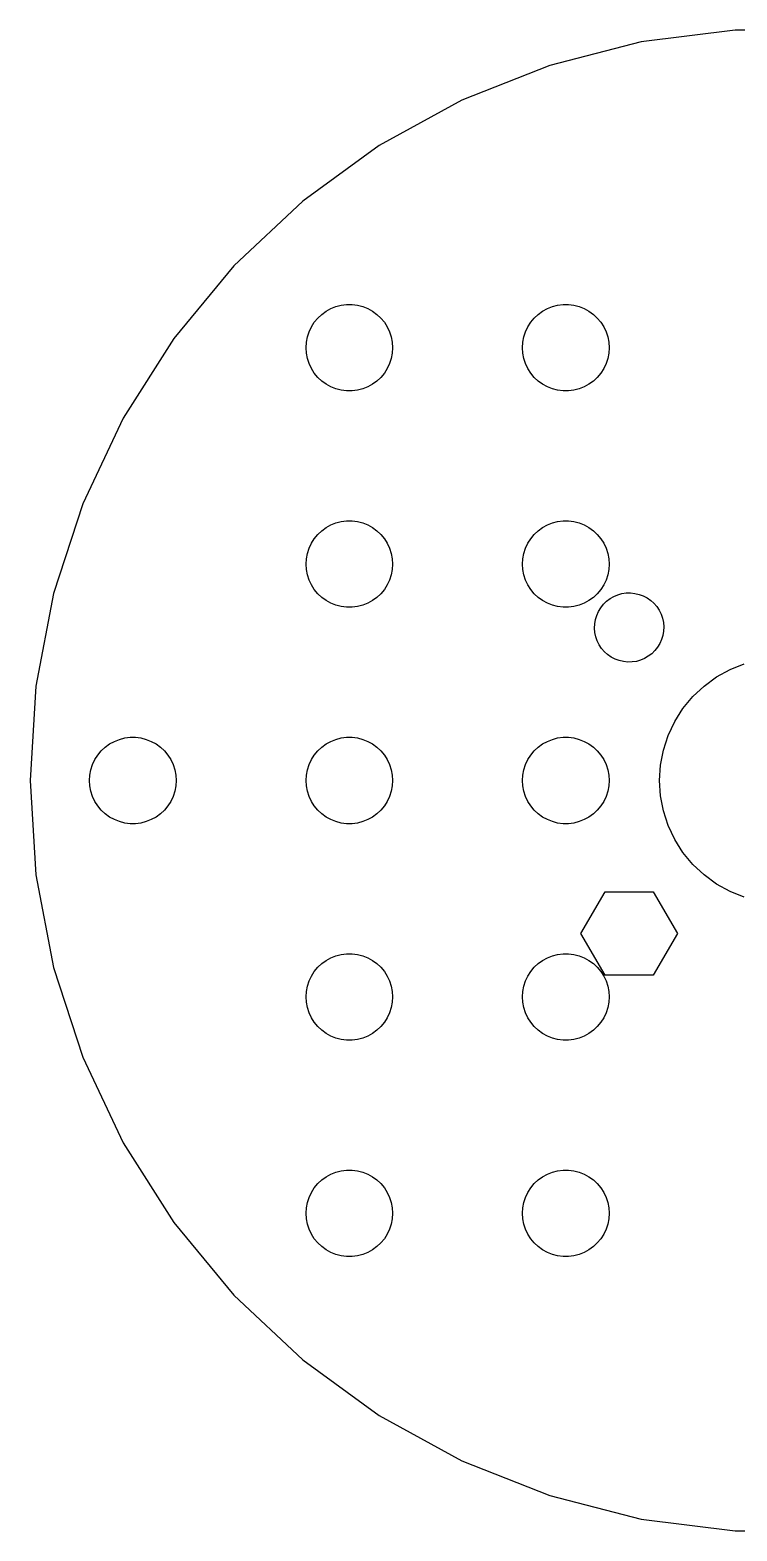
# Model space of a CAD drawing. Header units: metres. Extents: x -52 to 52, y -52 to 272.
# Drawn here: x -52.1 to -3.1, y -52 to 52 of the extents above; entities that cross this region are included whole.
import ezdxf

# ---------------------------------------------------------------- set-up
doc = ezdxf.new("R2010")
doc.units = ezdxf.units.M

msp = doc.modelspace()

# ---------------------------------------------------------------- linework, layer by layer
for p, q in [((-3.27295, 52.0221), (-9.76724, 51.2017)), ((3.27295, 52.0221), (-3.27295, 52.0221)), ((-9.76724, 51.2017), (-16.1075, 49.5738)), ((-16.1075, 49.5738), (-22.1937, 47.1641)), ((-22.1937, 47.1641), (-27.93, 44.0106)), ((-27.93, 44.0106), (-33.2257, 40.163)), ((-33.2257, 40.163), (-37.9975, 35.682)), ((-37.9975, 35.682), (-42.17, 30.6383)), ((-32.1869, 32.0536), (-31.9123, 32.3115)), ((-31.9123, 32.3115), (-31.6075, 32.533)), ((-31.6075, 32.533), (-31.2773, 32.7145)), ((-31.2773, 32.7145), (-30.927, 32.8532)), ((-30.927, 32.8532), (-30.5621, 32.9469)), ((-30.5621, 32.9469), (-30.1884, 32.9941)), ((-30.1884, 32.9941), (-29.8116, 32.9941)), ((-29.8116, 32.9941), (-29.4379, 32.9469)), ((-29.4379, 32.9469), (-29.0729, 32.8532)), ((-29.0729, 32.8532), (-28.7227, 32.7145)), ((-28.7227, 32.7145), (-28.3925, 32.533)), ((-28.3925, 32.533), (-28.0877, 32.3115)), ((-28.0877, 32.3115), (-27.8131, 32.0536)), ((-17.1869, 32.0536), (-16.9123, 32.3115)), ((-16.9123, 32.3115), (-16.6075, 32.533)), ((-16.6075, 32.533), (-16.2773, 32.7145)), ((-16.2773, 32.7145), (-15.927, 32.8532)), ((-15.927, 32.8532), (-15.5621, 32.9469)), ((-15.5621, 32.9469), (-15.1884, 32.9941)), ((-15.1884, 32.9941), (-14.8116, 32.9941)), ((-14.8116, 32.9941), (-14.4379, 32.9469)), ((-14.4379, 32.9469), (-14.0729, 32.8532)), ((-14.0729, 32.8532), (-13.7227, 32.7145)), ((-13.7227, 32.7145), (-13.3925, 32.533)), ((-13.3925, 32.533), (-13.0877, 32.3115)), ((-13.0877, 32.3115), (-12.8131, 32.0536)), ((-32.7893, 31.1044), (-32.6289, 31.4453)), ((-32.6289, 31.4453), (-32.427, 31.7634)), ((-32.427, 31.7634), (-32.1869, 32.0536)), ((-27.8131, 32.0536), (-27.5729, 31.7634)), ((-27.5729, 31.7634), (-27.3711, 31.4453)), ((-27.3711, 31.4453), (-27.2107, 31.1044)), ((-17.7893, 31.1044), (-17.6289, 31.4453)), ((-17.6289, 31.4453), (-17.427, 31.7634)), ((-17.427, 31.7634), (-17.1869, 32.0536)), ((-12.8131, 32.0536), (-12.5729, 31.7634)), ((-12.5729, 31.7634), (-12.3711, 31.4453)), ((-12.3711, 31.4453), (-12.2107, 31.1044)), ((-42.17, 30.6383), (-45.6775, 25.1114)), ((-33, 30), (-32.9763, 30.376)), ((-32.9763, 30.376), (-32.9057, 30.7461)), ((-32.9057, 30.7461), (-32.7893, 31.1044)), ((-27.2107, 31.1044), (-27.0942, 30.7461)), ((-27.0942, 30.7461), (-27.0237, 30.376)), ((-27.0237, 30.376), (-27, 30)), ((-18, 30), (-17.9763, 30.376)), ((-17.9763, 30.376), (-17.9057, 30.7461)), ((-17.9057, 30.7461), (-17.7893, 31.1044)), ((-12.2107, 31.1044), (-12.0942, 30.7461)), ((-12.0942, 30.7461), (-12.0237, 30.376)), ((-12.0237, 30.376), (-12, 30)), ((-32.9763, 29.624), (-33, 30)), ((-32.9057, 29.2539), (-32.9763, 29.624)), ((-32.7893, 28.8956), (-32.9057, 29.2539)), ((-27.0942, 29.2539), (-27.2107, 28.8956)), ((-27.0237, 29.624), (-27.0942, 29.2539)), ((-27, 30), (-27.0237, 29.624)), ((-17.9763, 29.624), (-18, 30)), ((-17.9057, 29.2539), (-17.9763, 29.624)), ((-17.7893, 28.8956), (-17.9057, 29.2539)), ((-12.0942, 29.2539), (-12.2107, 28.8956)), ((-12.0237, 29.624), (-12.0942, 29.2539)), ((-12, 30), (-12.0237, 29.624)), ((-32.6289, 28.5547), (-32.7893, 28.8956)), ((-32.427, 28.2366), (-32.6289, 28.5547)), ((-32.1869, 27.9464), (-32.427, 28.2366)), ((-27.5729, 28.2366), (-27.8131, 27.9464)), ((-27.3711, 28.5547), (-27.5729, 28.2366)), ((-27.2107, 28.8956), (-27.3711, 28.5547)), ((-17.6289, 28.5547), (-17.7893, 28.8956)), ((-17.427, 28.2366), (-17.6289, 28.5547)), ((-17.1869, 27.9464), (-17.427, 28.2366)), ((-12.5729, 28.2366), (-12.8131, 27.9464)), ((-12.3711, 28.5547), (-12.5729, 28.2366)), ((-12.2107, 28.8956), (-12.3711, 28.5547)), ((-31.9123, 27.6884), (-32.1869, 27.9464)), ((-31.6075, 27.467), (-31.9123, 27.6884)), ((-31.2773, 27.2855), (-31.6075, 27.467)), ((-30.927, 27.1468), (-31.2773, 27.2855)), ((-30.5621, 27.0531), (-30.927, 27.1468)), ((-30.1884, 27.0059), (-30.5621, 27.0531)), ((-29.4379, 27.0531), (-29.8116, 27.0059)), ((-29.0729, 27.1468), (-29.4379, 27.0531)), ((-28.7227, 27.2855), (-29.0729, 27.1468)), ((-28.3925, 27.467), (-28.7227, 27.2855)), ((-28.0877, 27.6884), (-28.3925, 27.467)), ((-27.8131, 27.9464), (-28.0877, 27.6884)), ((-16.9123, 27.6884), (-17.1869, 27.9464)), ((-16.6075, 27.467), (-16.9123, 27.6884)), ((-16.2773, 27.2855), (-16.6075, 27.467)), ((-15.927, 27.1468), (-16.2773, 27.2855)), ((-15.5621, 27.0531), (-15.927, 27.1468)), ((-15.1884, 27.0059), (-15.5621, 27.0531)), ((-14.4379, 27.0531), (-14.8116, 27.0059)), ((-14.0729, 27.1468), (-14.4379, 27.0531)), ((-13.7227, 27.2855), (-14.0729, 27.1468)), ((-13.3925, 27.467), (-13.7227, 27.2855)), ((-13.0877, 27.6884), (-13.3925, 27.467)), ((-12.8131, 27.9464), (-13.0877, 27.6884)), ((-29.8116, 27.0059), (-30.1884, 27.0059)), ((-14.8116, 27.0059), (-15.1884, 27.0059)), ((-45.6775, 25.1114), (-48.4646, 19.1885)), ((-48.4646, 19.1885), (-50.4874, 12.963)), ((-31.6075, 17.533), (-31.2773, 17.7145)), ((-31.2773, 17.7145), (-30.927, 17.8532)), ((-30.927, 17.8532), (-30.5621, 17.9469)), ((-30.5621, 17.9469), (-30.1884, 17.9941)), ((-30.1884, 17.9941), (-29.8116, 17.9941)), ((-29.8116, 17.9941), (-29.4379, 17.9469)), ((-29.4379, 17.9469), (-29.0729, 17.8532)), ((-29.0729, 17.8532), (-28.7227, 17.7145)), ((-28.7227, 17.7145), (-28.3925, 17.533)), ((-16.6075, 17.533), (-16.2773, 17.7145)), ((-16.2773, 17.7145), (-15.927, 17.8532)), ((-15.927, 17.8532), (-15.5621, 17.9469)), ((-15.5621, 17.9469), (-15.1884, 17.9941)), ((-15.1884, 17.9941), (-14.8116, 17.9941)), ((-14.8116, 17.9941), (-14.4379, 17.9469)), ((-14.4379, 17.9469), (-14.0729, 17.8532)), ((-14.0729, 17.8532), (-13.7227, 17.7145)), ((-13.7227, 17.7145), (-13.3925, 17.533)), ((-32.6289, 16.4453), (-32.427, 16.7634)), ((-32.427, 16.7634), (-32.1869, 17.0536)), ((-32.1869, 17.0536), (-31.9123, 17.3115)), ((-31.9123, 17.3115), (-31.6075, 17.533)), ((-28.3925, 17.533), (-28.0877, 17.3115)), ((-28.0877, 17.3115), (-27.8131, 17.0536)), ((-27.8131, 17.0536), (-27.5729, 16.7634)), ((-27.5729, 16.7634), (-27.3711, 16.4453)), ((-17.6289, 16.4453), (-17.427, 16.7634)), ((-17.427, 16.7634), (-17.1869, 17.0536)), ((-17.1869, 17.0536), (-16.9123, 17.3115)), ((-16.9123, 17.3115), (-16.6075, 17.533)), ((-13.3925, 17.533), (-13.0877, 17.3115)), ((-13.0877, 17.3115), (-12.8131, 17.0536)), ((-12.8131, 17.0536), (-12.5729, 16.7634)), ((-12.5729, 16.7634), (-12.3711, 16.4453)), ((-32.9763, 15.376), (-32.9057, 15.7461)), ((-32.9057, 15.7461), (-32.7893, 16.1044)), ((-32.7893, 16.1044), (-32.6289, 16.4453)), ((-27.3711, 16.4453), (-27.2107, 16.1044)), ((-27.2107, 16.1044), (-27.0942, 15.7461)), ((-27.0942, 15.7461), (-27.0237, 15.376)), ((-17.9763, 15.376), (-17.9057, 15.7461)), ((-17.9057, 15.7461), (-17.7893, 16.1044)), ((-17.7893, 16.1044), (-17.6289, 16.4453)), ((-12.3711, 16.4453), (-12.2107, 16.1044)), ((-12.2107, 16.1044), (-12.0942, 15.7461)), ((-12.0942, 15.7461), (-12.0237, 15.376)), ((-33, 15), (-32.9763, 15.376)), ((-32.9763, 14.624), (-33, 15)), ((-32.9057, 14.2539), (-32.9763, 14.624)), ((-27.0237, 14.624), (-27.0942, 14.2539)), ((-27.0237, 15.376), (-27, 15)), ((-27, 15), (-27.0237, 14.624)), ((-18, 15), (-17.9763, 15.376)), ((-17.9763, 14.624), (-18, 15)), ((-17.9057, 14.2539), (-17.9763, 14.624)), ((-12.0237, 14.624), (-12.0942, 14.2539)), ((-12.0237, 15.376), (-12, 15)), ((-12, 15), (-12.0237, 14.624)), ((-32.7893, 13.8956), (-32.9057, 14.2539)), ((-32.6289, 13.5547), (-32.7893, 13.8956)), ((-32.427, 13.2366), (-32.6289, 13.5547)), ((-27.3711, 13.5547), (-27.5729, 13.2366)), ((-27.2107, 13.8956), (-27.3711, 13.5547)), ((-27.0942, 14.2539), (-27.2107, 13.8956)), ((-17.7893, 13.8956), (-17.9057, 14.2539)), ((-17.6289, 13.5547), (-17.7893, 13.8956)), ((-17.427, 13.2366), (-17.6289, 13.5547)), ((-12.3711, 13.5547), (-12.5729, 13.2366)), ((-12.2107, 13.8956), (-12.3711, 13.5547)), ((-12.0942, 14.2539), (-12.2107, 13.8956)), ((-50.4874, 12.963), (-51.714, 6.53299)), ((-32.1869, 12.9464), (-32.427, 13.2366)), ((-31.9123, 12.6884), (-32.1869, 12.9464)), ((-31.6075, 12.467), (-31.9123, 12.6884)), ((-28.0877, 12.6884), (-28.3925, 12.467)), ((-27.8131, 12.9464), (-28.0877, 12.6884)), ((-27.5729, 13.2366), (-27.8131, 12.9464)), ((-17.1869, 12.9464), (-17.427, 13.2366)), ((-16.9123, 12.6884), (-17.1869, 12.9464)), ((-16.6075, 12.467), (-16.9123, 12.6884)), ((-13.0877, 12.6884), (-13.3925, 12.467)), ((-12.8131, 12.9464), (-13.0877, 12.6884)), ((-12.5729, 13.2366), (-12.8131, 12.9464)), ((-12.1752, 12.4238), (-11.9351, 12.606)), ((-11.9351, 12.606), (-11.6741, 12.7567)), ((-11.6741, 12.7567), (-11.3963, 12.8735)), ((-11.3963, 12.8735), (-11.106, 12.9545)), ((-11.106, 12.9545), (-10.8078, 12.9986)), ((-10.8078, 12.9986), (-10.5065, 13.0049)), ((-10.5065, 13.0049), (-10.2067, 12.9734)), ((-10.2067, 12.9734), (-9.91331, 12.9046)), ((-9.91331, 12.9046), (-9.63083, 12.7995)), ((-9.63083, 12.7995), (-9.36372, 12.6599)), ((-9.36372, 12.6599), (-9.11624, 12.4879)), ((-9.11624, 12.4879), (-8.89226, 12.2862)), ((-31.2773, 12.2855), (-31.6075, 12.467)), ((-30.927, 12.1468), (-31.2773, 12.2855)), ((-30.5621, 12.0531), (-30.927, 12.1468)), ((-30.1884, 12.0059), (-30.5621, 12.0531)), ((-29.8116, 12.0059), (-30.1884, 12.0059)), ((-29.4379, 12.0531), (-29.8116, 12.0059)), ((-29.0729, 12.1468), (-29.4379, 12.0531)), ((-28.7227, 12.2855), (-29.0729, 12.1468)), ((-28.3925, 12.467), (-28.7227, 12.2855)), ((-16.2773, 12.2855), (-16.6075, 12.467)), ((-15.927, 12.1468), (-16.2773, 12.2855)), ((-15.5621, 12.0531), (-15.927, 12.1468)), ((-15.1884, 12.0059), (-15.5621, 12.0531)), ((-14.8116, 12.0059), (-15.1884, 12.0059)), ((-14.4379, 12.0531), (-14.8116, 12.0059)), ((-14.0729, 12.1468), (-14.4379, 12.0531)), ((-13.7227, 12.2855), (-14.0729, 12.1468)), ((-13.3925, 12.467), (-13.7227, 12.2855)), ((-12.8565, 11.4436), (-12.7339, 11.7189)), ((-12.7339, 11.7189), (-12.5777, 11.9767)), ((-12.5777, 11.9767), (-12.3905, 12.2129)), ((-12.3905, 12.2129), (-12.1752, 12.4238)), ((-8.89226, 12.2862), (-8.69533, 12.058)), ((-8.69533, 12.058), (-8.52853, 11.807)), ((-8.52853, 11.807), (-8.39452, 11.537)), ((-8.39452, 11.537), (-8.29539, 11.2524)), ((-13.0065, 10.5567), (-12.9939, 10.8579)), ((-12.9812, 10.2564), (-13.0065, 10.5567)), ((-12.9939, 10.8579), (-12.9436, 11.155)), ((-12.9436, 11.155), (-12.8565, 11.4436)), ((-8.29539, 11.2524), (-8.23274, 10.9576)), ((-8.23274, 10.9576), (-8.20752, 10.6573)), ((-8.20752, 10.6573), (-8.22014, 10.3561)), ((-12.9186, 9.96158), (-12.9812, 10.2564)), ((-12.8195, 9.67696), (-12.9186, 9.96158)), ((-12.6855, 9.407), (-12.8195, 9.67696)), ((-12.5187, 9.15596), (-12.6855, 9.407)), ((-8.4801, 9.49509), (-8.63623, 9.23727)), ((-8.35751, 9.77042), (-8.4801, 9.49509)), ((-8.2704, 10.0589), (-8.35751, 9.77042)), ((-8.22014, 10.3561), (-8.2704, 10.0589)), ((-12.3217, 8.9278), (-12.5187, 9.15596)), ((-12.0977, 8.72614), (-12.3217, 8.9278)), ((-11.8503, 8.55412), (-12.0977, 8.72614)), ((-11.5832, 8.41449), (-11.8503, 8.55412)), ((-11.3007, 8.30943), (-11.5832, 8.41449)), ((-9.81772, 8.34048), (-10.108, 8.25945)), ((-9.53987, 8.45729), (-9.81772, 8.34048)), ((-9.27885, 8.60799), (-9.53987, 8.45729)), ((-9.03879, 8.79021), (-9.27885, 8.60799)), ((-8.82344, 9.00108), (-9.03879, 8.79021)), ((-8.63623, 9.23727), (-8.82344, 9.00108)), ((-11.0072, 8.2406), (-11.3007, 8.30943)), ((-10.7075, 8.20909), (-11.0072, 8.2406)), ((-10.4062, 8.21541), (-10.7075, 8.20909)), ((-10.108, 8.25945), (-10.4062, 8.21541)), ((-4.55452, 7.17677), (-3.61911, 7.69102)), ((-3.61911, 7.69102), (-2.62663, 8.08397)), ((-51.714, 6.53299), (-52.125, 0)), ((-6.19623, 5.81865), (-5.41809, 6.54936)), ((-5.41809, 6.54936), (-4.55452, 7.17677)), ((-6.87663, 4.99617), (-6.19623, 5.81865)), ((-7.44859, 4.09489), (-6.87663, 4.99617)), ((-8.23296, 2.11386), (-7.90309, 3.12904)), ((-7.90309, 3.12904), (-7.44859, 4.09489)), ((-47.1869, 2.05363), (-46.9123, 2.31154)), ((-46.9123, 2.31154), (-46.6075, 2.53297)), ((-46.6075, 2.53297), (-46.2773, 2.71448)), ((-46.2773, 2.71448), (-45.927, 2.85316)), ((-45.927, 2.85316), (-45.5621, 2.94685)), ((-45.5621, 2.94685), (-45.1884, 2.99408)), ((-45.1884, 2.99408), (-44.8116, 2.99408)), ((-44.8116, 2.99408), (-44.4379, 2.94685)), ((-44.4379, 2.94685), (-44.0729, 2.85316)), ((-44.0729, 2.85316), (-43.7227, 2.71448)), ((-43.7227, 2.71448), (-43.3925, 2.53297)), ((-43.3925, 2.53297), (-43.0877, 2.31154)), ((-43.0877, 2.31154), (-42.8131, 2.05363)), ((-32.1869, 2.05363), (-31.9123, 2.31154)), ((-31.9123, 2.31154), (-31.6075, 2.53297)), ((-31.6075, 2.53297), (-31.2773, 2.71448)), ((-31.2773, 2.71448), (-30.927, 2.85316)), ((-30.927, 2.85316), (-30.5621, 2.94685)), ((-30.5621, 2.94685), (-30.1884, 2.99408)), ((-30.1884, 2.99408), (-29.8116, 2.99408)), ((-29.8116, 2.99408), (-29.4379, 2.94685)), ((-29.4379, 2.94685), (-29.0729, 2.85316)), ((-29.0729, 2.85316), (-28.7227, 2.71448)), ((-28.7227, 2.71448), (-28.3925, 2.53297)), ((-28.3925, 2.53297), (-28.0877, 2.31154)), ((-28.0877, 2.31154), (-27.8131, 2.05363)), ((-17.1869, 2.05363), (-16.9123, 2.31154)), ((-16.9123, 2.31154), (-16.6075, 2.53297)), ((-16.6075, 2.53297), (-16.2773, 2.71448)), ((-16.2773, 2.71448), (-15.927, 2.85316)), ((-15.927, 2.85316), (-15.5621, 2.94685)), ((-15.5621, 2.94685), (-15.1884, 2.99408)), ((-15.1884, 2.99408), (-14.8116, 2.99408)), ((-14.8116, 2.99408), (-14.4379, 2.94685)), ((-14.4379, 2.94685), (-14.0729, 2.85316)), ((-14.0729, 2.85316), (-13.7227, 2.71448)), ((-13.7227, 2.71448), (-13.3925, 2.53297)), ((-13.3925, 2.53297), (-13.0877, 2.31154)), ((-13.0877, 2.31154), (-12.8131, 2.05363)), ((-8.43297, 1.06532), (-8.23296, 2.11386)), ((-47.9057, 0.746063), (-47.7893, 1.10437)), ((-47.7893, 1.10437), (-47.6289, 1.44525)), ((-47.6289, 1.44525), (-47.427, 1.76335)), ((-47.427, 1.76335), (-47.1869, 2.05363)), ((-42.8131, 2.05363), (-42.5729, 1.76335)), ((-42.5729, 1.76335), (-42.3711, 1.44525)), ((-42.3711, 1.44525), (-42.2107, 1.10437)), ((-42.2107, 1.10437), (-42.0942, 0.746063)), ((-32.9057, 0.746063), (-32.7893, 1.10437)), ((-32.7893, 1.10437), (-32.6289, 1.44525)), ((-32.6289, 1.44525), (-32.427, 1.76335)), ((-32.427, 1.76335), (-32.1869, 2.05363)), ((-27.8131, 2.05363), (-27.5729, 1.76335)), ((-27.5729, 1.76335), (-27.3711, 1.44525)), ((-27.3711, 1.44525), (-27.2107, 1.10437)), ((-27.2107, 1.10437), (-27.0942, 0.746063)), ((-17.9057, 0.746063), (-17.7893, 1.10437)), ((-17.7893, 1.10437), (-17.6289, 1.44525)), ((-17.6289, 1.44525), (-17.427, 1.76335)), ((-17.427, 1.76335), (-17.1869, 2.05363)), ((-12.8131, 2.05363), (-12.5729, 1.76335)), ((-12.5729, 1.76335), (-12.3711, 1.44525)), ((-12.3711, 1.44525), (-12.2107, 1.10437)), ((-12.2107, 1.10437), (-12.0942, 0.746063)), ((-8.5, 0), (-8.43297, 1.06532)), ((-52.125, 0), (-51.714, -6.53299)), ((-48, 0), (-47.9763, 0.375992)), ((-47.9763, -0.375992), (-48, 0)), ((-47.9763, 0.375992), (-47.9057, 0.746063)), ((-42.0942, 0.746063), (-42.0237, 0.375992)), ((-42.0237, 0.375992), (-42, 0)), ((-42, 0), (-42.0237, -0.375992)), ((-33, 0), (-32.9763, 0.375992)), ((-32.9763, -0.375992), (-33, 0)), ((-32.9763, 0.375992), (-32.9057, 0.746063)), ((-27.0942, 0.746063), (-27.0237, 0.375992)), ((-27.0237, 0.375992), (-27, 0)), ((-27, 0), (-27.0237, -0.375992)), ((-18, 0), (-17.9763, 0.375992)), ((-17.9763, -0.375992), (-18, 0)), ((-17.9763, 0.375992), (-17.9057, 0.746063)), ((-12.0942, 0.746063), (-12.0237, 0.375992)), ((-12.0237, 0.375992), (-12, 0)), ((-12, 0), (-12.0237, -0.375992)), ((-8.43297, -1.06532), (-8.5, 0)), ((-47.9057, -0.746063), (-47.9763, -0.375992)), ((-47.7893, -1.10437), (-47.9057, -0.746063)), ((-42.0942, -0.746063), (-42.2107, -1.10437)), ((-42.0237, -0.375992), (-42.0942, -0.746063)), ((-32.9057, -0.746063), (-32.9763, -0.375992)), ((-32.7893, -1.10437), (-32.9057, -0.746063)), ((-27.0942, -0.746063), (-27.2107, -1.10437)), ((-27.0237, -0.375992), (-27.0942, -0.746063)), ((-17.9057, -0.746063), (-17.9763, -0.375992)), ((-17.7893, -1.10437), (-17.9057, -0.746063)), ((-12.0942, -0.746063), (-12.2107, -1.10437)), ((-12.0237, -0.375992), (-12.0942, -0.746063)), ((-47.6289, -1.44525), (-47.7893, -1.10437)), ((-47.427, -1.76335), (-47.6289, -1.44525)), ((-47.1869, -2.05363), (-47.427, -1.76335)), ((-46.9123, -2.31154), (-47.1869, -2.05363)), ((-42.8131, -2.05363), (-43.0877, -2.31154)), ((-42.5729, -1.76335), (-42.8131, -2.05363)), ((-42.3711, -1.44525), (-42.5729, -1.76335)), ((-42.2107, -1.10437), (-42.3711, -1.44525)), ((-32.6289, -1.44525), (-32.7893, -1.10437)), ((-32.427, -1.76335), (-32.6289, -1.44525)), ((-32.1869, -2.05363), (-32.427, -1.76335)), ((-31.9123, -2.31154), (-32.1869, -2.05363)), ((-27.8131, -2.05363), (-28.0877, -2.31154)), ((-27.5729, -1.76335), (-27.8131, -2.05363)), ((-27.3711, -1.44525), (-27.5729, -1.76335)), ((-27.2107, -1.10437), (-27.3711, -1.44525)), ((-17.6289, -1.44525), (-17.7893, -1.10437)), ((-17.427, -1.76335), (-17.6289, -1.44525)), ((-17.1869, -2.05363), (-17.427, -1.76335)), ((-16.9123, -2.31154), (-17.1869, -2.05363)), ((-12.8131, -2.05363), (-13.0877, -2.31154)), ((-12.5729, -1.76335), (-12.8131, -2.05363)), ((-12.3711, -1.44525), (-12.5729, -1.76335)), ((-12.2107, -1.10437), (-12.3711, -1.44525)), ((-8.23296, -2.11386), (-8.43297, -1.06532)), ((-46.6075, -2.53297), (-46.9123, -2.31154)), ((-46.2773, -2.71448), (-46.6075, -2.53297)), ((-45.927, -2.85316), (-46.2773, -2.71448)), ((-45.5621, -2.94685), (-45.927, -2.85316)), ((-45.1884, -2.99408), (-45.5621, -2.94685)), ((-44.8116, -2.99408), (-45.1884, -2.99408)), ((-44.4379, -2.94685), (-44.8116, -2.99408)), ((-44.0729, -2.85316), (-44.4379, -2.94685)), ((-43.7227, -2.71448), (-44.0729, -2.85316)), ((-43.3925, -2.53297), (-43.7227, -2.71448)), ((-43.0877, -2.31154), (-43.3925, -2.53297)), ((-31.6075, -2.53297), (-31.9123, -2.31154)), ((-31.2773, -2.71448), (-31.6075, -2.53297)), ((-30.927, -2.85316), (-31.2773, -2.71448)), ((-30.5621, -2.94685), (-30.927, -2.85316)), ((-30.1884, -2.99408), (-30.5621, -2.94685)), ((-29.8116, -2.99408), (-30.1884, -2.99408)), ((-29.4379, -2.94685), (-29.8116, -2.99408)), ((-29.0729, -2.85316), (-29.4379, -2.94685)), ((-28.7227, -2.71448), (-29.0729, -2.85316)), ((-28.3925, -2.53297), (-28.7227, -2.71448)), ((-28.0877, -2.31154), (-28.3925, -2.53297)), ((-16.6075, -2.53297), (-16.9123, -2.31154)), ((-16.2773, -2.71448), (-16.6075, -2.53297)), ((-15.927, -2.85316), (-16.2773, -2.71448)), ((-15.5621, -2.94685), (-15.927, -2.85316)), ((-15.1884, -2.99408), (-15.5621, -2.94685)), ((-14.8116, -2.99408), (-15.1884, -2.99408)), ((-14.4379, -2.94685), (-14.8116, -2.99408)), ((-14.0729, -2.85316), (-14.4379, -2.94685)), ((-13.7227, -2.71448), (-14.0729, -2.85316)), ((-13.3925, -2.53297), (-13.7227, -2.71448)), ((-13.0877, -2.31154), (-13.3925, -2.53297)), ((-7.90309, -3.12904), (-8.23296, -2.11386)), ((-7.44859, -4.09489), (-7.90309, -3.12904)), ((-6.87663, -4.99617), (-7.44859, -4.09489)), ((-6.19623, -5.81865), (-6.87663, -4.99617)), ((-5.41809, -6.54936), (-6.19623, -5.81865)), ((-51.714, -6.53299), (-50.4874, -12.963)), ((-4.55452, -7.17677), (-5.41809, -6.54936)), ((-3.61911, -7.69102), (-4.55452, -7.17677)), ((-13.9536, -10.607), (-12.2803, -7.70876)), ((-12.2803, -7.70876), (-8.9337, -7.70876)), ((-8.9337, -7.70876), (-7.26039, -10.607)), ((-2.62663, -8.08397), (-3.61911, -7.69102)), ((-12.2803, -13.5052), (-13.9536, -10.607)), ((-7.26039, -10.607), (-8.93369, -13.5052)), ((-31.9123, -12.6884), (-31.6075, -12.467)), ((-31.6075, -12.467), (-31.2773, -12.2855)), ((-31.2773, -12.2855), (-30.927, -12.1468)), ((-30.927, -12.1468), (-30.5621, -12.0531)), ((-30.5621, -12.0531), (-30.1884, -12.0059)), ((-30.1884, -12.0059), (-29.8116, -12.0059)), ((-29.8116, -12.0059), (-29.4379, -12.0531)), ((-29.4379, -12.0531), (-29.0729, -12.1468)), ((-29.0729, -12.1468), (-28.7227, -12.2855)), ((-28.7227, -12.2855), (-28.3925, -12.467)), ((-28.3925, -12.467), (-28.0877, -12.6884)), ((-16.9123, -12.6884), (-16.6075, -12.467)), ((-16.6075, -12.467), (-16.2773, -12.2855)), ((-16.2773, -12.2855), (-15.927, -12.1468)), ((-15.927, -12.1468), (-15.5621, -12.0531)), ((-15.5621, -12.0531), (-15.1884, -12.0059)), ((-15.1884, -12.0059), (-14.8116, -12.0059)), ((-14.8116, -12.0059), (-14.4379, -12.0531)), ((-14.4379, -12.0531), (-14.0729, -12.1468)), ((-14.0729, -12.1468), (-13.7227, -12.2855)), ((-13.7227, -12.2855), (-13.3925, -12.467)), ((-13.3925, -12.467), (-13.0877, -12.6884)), ((-50.4874, -12.963), (-48.4646, -19.1885)), ((-32.6289, -13.5547), (-32.427, -13.2366)), ((-32.427, -13.2366), (-32.1869, -12.9464)), ((-32.1869, -12.9464), (-31.9123, -12.6884)), ((-28.0877, -12.6884), (-27.8131, -12.9464)), ((-27.8131, -12.9464), (-27.5729, -13.2366)), ((-27.5729, -13.2366), (-27.3711, -13.5547)), ((-17.6289, -13.5547), (-17.427, -13.2366)), ((-17.427, -13.2366), (-17.1869, -12.9464)), ((-17.1869, -12.9464), (-16.9123, -12.6884)), ((-13.0877, -12.6884), (-12.8131, -12.9464)), ((-12.8131, -12.9464), (-12.5729, -13.2366)), ((-12.5729, -13.2366), (-12.3711, -13.5547)), ((-8.93369, -13.5052), (-12.2803, -13.5052)), ((-32.9763, -14.624), (-32.9057, -14.2539)), ((-32.9057, -14.2539), (-32.7893, -13.8956)), ((-32.7893, -13.8956), (-32.6289, -13.5547)), ((-27.3711, -13.5547), (-27.2107, -13.8956)), ((-27.2107, -13.8956), (-27.0942, -14.2539)), ((-27.0942, -14.2539), (-27.0237, -14.624)), ((-17.9763, -14.624), (-17.9057, -14.2539)), ((-17.9057, -14.2539), (-17.7893, -13.8956)), ((-17.7893, -13.8956), (-17.6289, -13.5547)), ((-12.3711, -13.5547), (-12.2107, -13.8956)), ((-12.2107, -13.8956), (-12.0942, -14.2539)), ((-12.0942, -14.2539), (-12.0237, -14.624)), ((-33, -15), (-32.9763, -14.624)), ((-32.9763, -15.376), (-33, -15)), ((-32.9057, -15.7461), (-32.9763, -15.376)), ((-27.0237, -15.376), (-27.0942, -15.7461)), ((-27.0237, -14.624), (-27, -15)), ((-27, -15), (-27.0237, -15.376)), ((-18, -15), (-17.9763, -14.624)), ((-17.9763, -15.376), (-18, -15)), ((-17.9057, -15.7461), (-17.9763, -15.376)), ((-12.0237, -15.376), (-12.0942, -15.7461)), ((-12.0237, -14.624), (-12, -15)), ((-12, -15), (-12.0237, -15.376)), ((-32.7893, -16.1044), (-32.9057, -15.7461)), ((-32.6289, -16.4453), (-32.7893, -16.1044)), ((-32.427, -16.7634), (-32.6289, -16.4453)), ((-27.3711, -16.4453), (-27.5729, -16.7634)), ((-27.2107, -16.1044), (-27.3711, -16.4453)), ((-27.0942, -15.7461), (-27.2107, -16.1044)), ((-17.7893, -16.1044), (-17.9057, -15.7461)), ((-17.6289, -16.4453), (-17.7893, -16.1044)), ((-17.427, -16.7634), (-17.6289, -16.4453)), ((-12.3711, -16.4453), (-12.5729, -16.7634)), ((-12.2107, -16.1044), (-12.3711, -16.4453)), ((-12.0942, -15.7461), (-12.2107, -16.1044)), ((-32.1869, -17.0536), (-32.427, -16.7634)), ((-31.9123, -17.3115), (-32.1869, -17.0536)), ((-31.6075, -17.533), (-31.9123, -17.3115)), ((-31.2773, -17.7145), (-31.6075, -17.533)), ((-28.3925, -17.533), (-28.7227, -17.7145)), ((-28.0877, -17.3115), (-28.3925, -17.533)), ((-27.8131, -17.0536), (-28.0877, -17.3115)), ((-27.5729, -16.7634), (-27.8131, -17.0536)), ((-17.1869, -17.0536), (-17.427, -16.7634)), ((-16.9123, -17.3115), (-17.1869, -17.0536)), ((-16.6075, -17.533), (-16.9123, -17.3115)), ((-16.2773, -17.7145), (-16.6075, -17.533)), ((-13.3925, -17.533), (-13.7227, -17.7145)), ((-13.0877, -17.3115), (-13.3925, -17.533)), ((-12.8131, -17.0536), (-13.0877, -17.3115)), ((-12.5729, -16.7634), (-12.8131, -17.0536)), ((-30.927, -17.8532), (-31.2773, -17.7145)), ((-30.5621, -17.9469), (-30.927, -17.8532)), ((-30.1884, -17.9941), (-30.5621, -17.9469)), ((-29.8116, -17.9941), (-30.1884, -17.9941)), ((-29.4379, -17.9469), (-29.8116, -17.9941)), ((-29.0729, -17.8532), (-29.4379, -17.9469)), ((-28.7227, -17.7145), (-29.0729, -17.8532)), ((-15.927, -17.8532), (-16.2773, -17.7145)), ((-15.5621, -17.9469), (-15.927, -17.8532)), ((-15.1884, -17.9941), (-15.5621, -17.9469)), ((-14.8116, -17.9941), (-15.1884, -17.9941)), ((-14.4379, -17.9469), (-14.8116, -17.9941)), ((-14.0729, -17.8532), (-14.4379, -17.9469)), ((-13.7227, -17.7145), (-14.0729, -17.8532)), ((-48.4646, -19.1885), (-45.6775, -25.1114)), ((-45.6775, -25.1114), (-42.17, -30.6383)), ((-30.5621, -27.0531), (-30.1884, -27.0059)), ((-30.1884, -27.0059), (-29.8116, -27.0059)), ((-29.8116, -27.0059), (-29.4379, -27.0531)), ((-15.5621, -27.0531), (-15.1884, -27.0059)), ((-15.1884, -27.0059), (-14.8116, -27.0059)), ((-14.8116, -27.0059), (-14.4379, -27.0531)), ((-32.427, -28.2366), (-32.1869, -27.9464)), ((-32.1869, -27.9464), (-31.9123, -27.6884)), ((-31.9123, -27.6884), (-31.6075, -27.467)), ((-31.6075, -27.467), (-31.2773, -27.2855)), ((-31.2773, -27.2855), (-30.927, -27.1468)), ((-30.927, -27.1468), (-30.5621, -27.0531)), ((-29.4379, -27.0531), (-29.0729, -27.1468)), ((-29.0729, -27.1468), (-28.7227, -27.2855)), ((-28.7227, -27.2855), (-28.3925, -27.467)), ((-28.3925, -27.467), (-28.0877, -27.6884)), ((-28.0877, -27.6884), (-27.8131, -27.9464)), ((-27.8131, -27.9464), (-27.5729, -28.2366)), ((-17.427, -28.2366), (-17.1869, -27.9464)), ((-17.1869, -27.9464), (-16.9123, -27.6884)), ((-16.9123, -27.6884), (-16.6075, -27.467)), ((-16.6075, -27.467), (-16.2773, -27.2855)), ((-16.2773, -27.2855), (-15.927, -27.1468)), ((-15.927, -27.1468), (-15.5621, -27.0531)), ((-14.4379, -27.0531), (-14.0729, -27.1468)), ((-14.0729, -27.1468), (-13.7227, -27.2855)), ((-13.7227, -27.2855), (-13.3925, -27.467)), ((-13.3925, -27.467), (-13.0877, -27.6884)), ((-13.0877, -27.6884), (-12.8131, -27.9464)), ((-12.8131, -27.9464), (-12.5729, -28.2366)), ((-32.9057, -29.2539), (-32.7893, -28.8956)), ((-32.7893, -28.8956), (-32.6289, -28.5547)), ((-32.6289, -28.5547), (-32.427, -28.2366)), ((-27.5729, -28.2366), (-27.3711, -28.5547)), ((-27.3711, -28.5547), (-27.2107, -28.8956)), ((-27.2107, -28.8956), (-27.0942, -29.2539)), ((-17.9057, -29.2539), (-17.7893, -28.8956)), ((-17.7893, -28.8956), (-17.6289, -28.5547)), ((-17.6289, -28.5547), (-17.427, -28.2366)), ((-12.5729, -28.2366), (-12.3711, -28.5547)), ((-12.3711, -28.5547), (-12.2107, -28.8956)), ((-12.2107, -28.8956), (-12.0942, -29.2539)), ((-33, -30), (-32.9763, -29.624)), ((-32.9763, -30.376), (-33, -30)), ((-32.9763, -29.624), (-32.9057, -29.2539)), ((-27.0942, -29.2539), (-27.0237, -29.624)), ((-27.0237, -29.624), (-27, -30)), ((-27, -30), (-27.0237, -30.376)), ((-18, -30), (-17.9763, -29.624)), ((-17.9763, -30.376), (-18, -30)), ((-17.9763, -29.624), (-17.9057, -29.2539)), ((-12.0942, -29.2539), (-12.0237, -29.624)), ((-12.0237, -29.624), (-12, -30)), ((-12, -30), (-12.0237, -30.376)), ((-42.17, -30.6383), (-37.9975, -35.682)), ((-32.9057, -30.7461), (-32.9763, -30.376)), ((-32.7893, -31.1044), (-32.9057, -30.7461)), ((-32.6289, -31.4453), (-32.7893, -31.1044)), ((-27.2107, -31.1044), (-27.3711, -31.4453)), ((-27.0942, -30.7461), (-27.2107, -31.1044)), ((-27.0237, -30.376), (-27.0942, -30.7461)), ((-17.9057, -30.7461), (-17.9763, -30.376)), ((-17.7893, -31.1044), (-17.9057, -30.7461)), ((-17.6289, -31.4453), (-17.7893, -31.1044)), ((-12.2107, -31.1044), (-12.3711, -31.4453)), ((-12.0942, -30.7461), (-12.2107, -31.1044)), ((-12.0237, -30.376), (-12.0942, -30.7461)), ((-32.427, -31.7634), (-32.6289, -31.4453)), ((-32.1869, -32.0536), (-32.427, -31.7634)), ((-31.9123, -32.3115), (-32.1869, -32.0536)), ((-27.8131, -32.0536), (-28.0877, -32.3115)), ((-27.5729, -31.7634), (-27.8131, -32.0536)), ((-27.3711, -31.4453), (-27.5729, -31.7634)), ((-17.427, -31.7634), (-17.6289, -31.4453)), ((-17.1869, -32.0536), (-17.427, -31.7634)), ((-16.9123, -32.3115), (-17.1869, -32.0536)), ((-12.8131, -32.0536), (-13.0877, -32.3115)), ((-12.5729, -31.7634), (-12.8131, -32.0536)), ((-12.3711, -31.4453), (-12.5729, -31.7634)), ((-31.6075, -32.533), (-31.9123, -32.3115)), ((-31.2773, -32.7145), (-31.6075, -32.533)), ((-30.927, -32.8532), (-31.2773, -32.7145)), ((-30.5621, -32.9469), (-30.927, -32.8532)), ((-30.1884, -32.9941), (-30.5621, -32.9469)), ((-29.8116, -32.9941), (-30.1884, -32.9941)), ((-29.4379, -32.9469), (-29.8116, -32.9941)), ((-29.0729, -32.8532), (-29.4379, -32.9469)), ((-28.7227, -32.7145), (-29.0729, -32.8532)), ((-28.3925, -32.533), (-28.7227, -32.7145)), ((-28.0877, -32.3115), (-28.3925, -32.533)), ((-16.6075, -32.533), (-16.9123, -32.3115)), ((-16.2773, -32.7145), (-16.6075, -32.533)), ((-15.927, -32.8532), (-16.2773, -32.7145)), ((-15.5621, -32.9469), (-15.927, -32.8532)), ((-15.1884, -32.9941), (-15.5621, -32.9469)), ((-14.8116, -32.9941), (-15.1884, -32.9941)), ((-14.4379, -32.9469), (-14.8116, -32.9941)), ((-14.0729, -32.8532), (-14.4379, -32.9469)), ((-13.7227, -32.7145), (-14.0729, -32.8532)), ((-13.3925, -32.533), (-13.7227, -32.7145)), ((-13.0877, -32.3115), (-13.3925, -32.533)), ((-37.9975, -35.682), (-33.2257, -40.163)), ((-33.2257, -40.163), (-27.93, -44.0106)), ((-27.93, -44.0106), (-22.1937, -47.1641)), ((-22.1937, -47.1641), (-16.1075, -49.5738)), ((-16.1075, -49.5738), (-9.76724, -51.2017)), ((-9.76724, -51.2017), (-3.27295, -52.0221)), ((-3.27295, -52.0221), (3.27295, -52.0221))]:
    msp.add_line(p, q)

doc.saveas('drawing.dxf')
